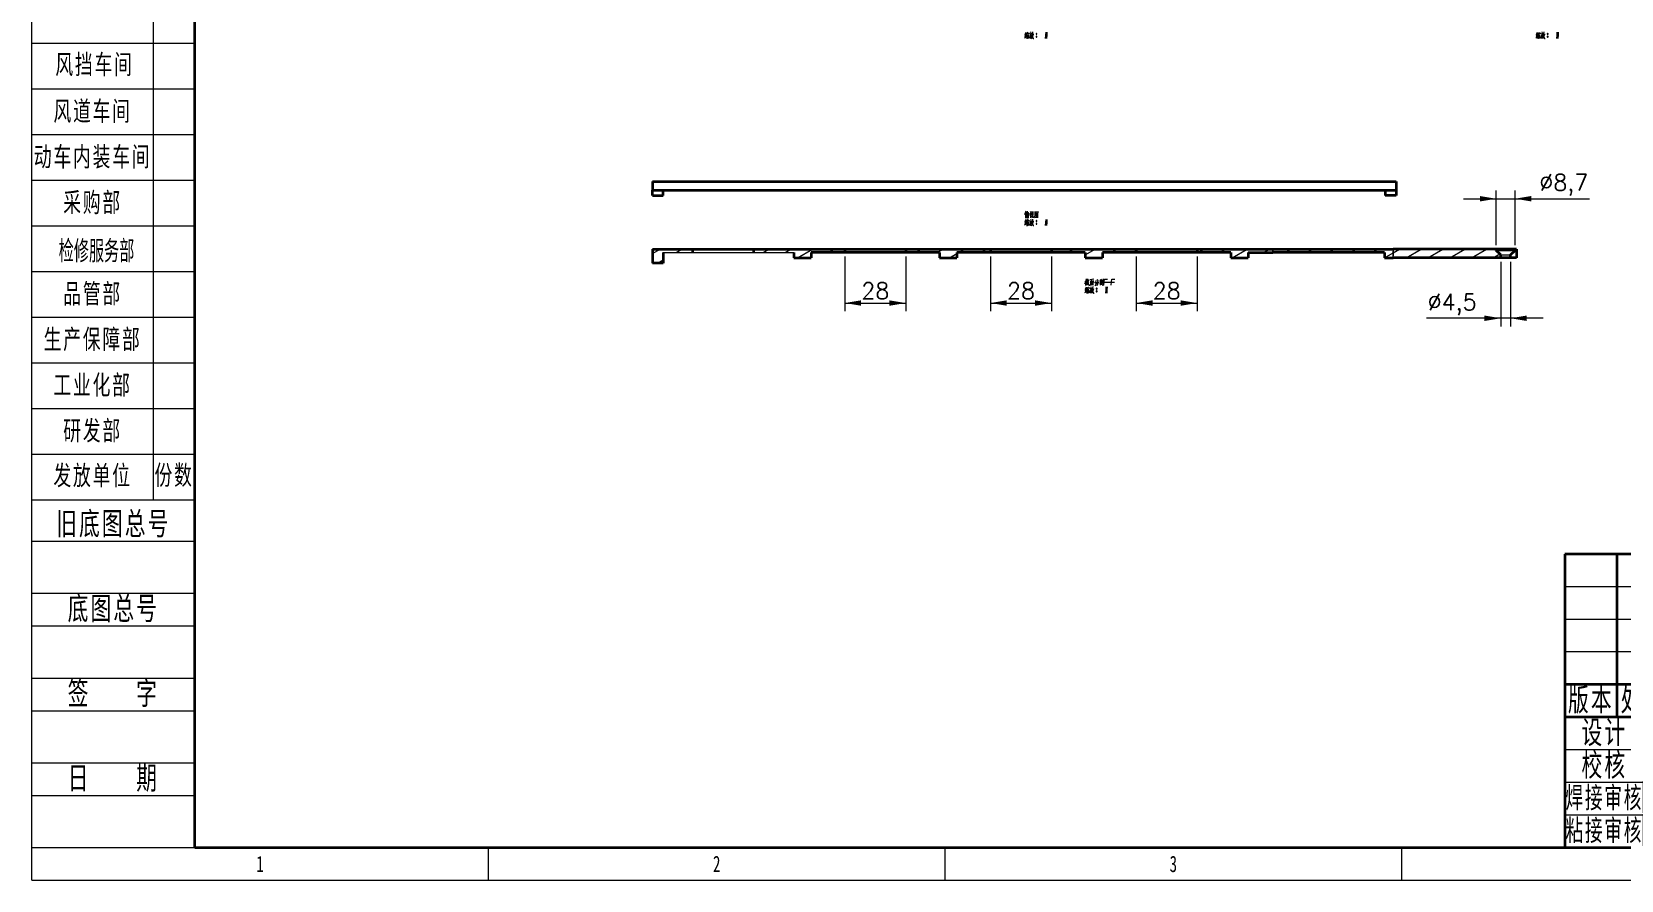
# Model space of a CAD drawing. Header units: millimetres. Extents: x -631 to 3210, y -561 to 2288.
# Drawn here: x -630 to 101, y 476 to 866 of the extents above; entities that cross this region are included whole.
import ezdxf
from ezdxf.enums import TextEntityAlignment as Align

# ---------------------------------------------------------------- set-up
doc = ezdxf.new("R2010")
doc.units = ezdxf.units.MM
doc.linetypes.add('DASHDOT', pattern=[18.5, 12, -3, 0.5, -3])
doc.linetypes.add('点画线', pattern=[18, 12, -2, 2, -2])
doc.layers.get('0').update_dxf_attribs({"lineweight": 18})
for name, color, linetype, lineweight in [('中心线层', 1, '点画线', 18), ('尺寸线层', 3, 'Continuous', 18), ('文本层', 3, 'Continuous', 18), ('粗实线层', 7, 'Continuous', 35), ('细实线层', 7, 'Continuous', 18), ('细线0层', 255, 'Continuous', 18)]:
    doc.layers.add(name, color=color, linetype=linetype, lineweight=lineweight)
doc.styles.add('_CAXA_TXTSTYLE_OVERRID_1', font='', dxfattribs={"width": 0.667, "height": 3.5})
doc.styles.get("Standard").update_dxf_attribs({"font": 'txt.shx', "bigfont": 'gbcbig.shx'})
doc.styles.add('标准', font='', dxfattribs={"width": 0.667})
doc.styles.get('_CAXA_TXTSTYLE_OVERRID_1').set_extended_font_data('仿宋')
doc.styles.get('标准').set_extended_font_data('宋体')
doc.dimstyles.get("Standard").update_dxf_attribs({"dimscale": 3, "dimtxt": 0.18, "dimasz": 0.18, "dimexe": 0.18, "dimexo": 0.0625, "dimgap": 0.09, "dimtad": 0, "dimtih": 1, "dimtoh": 1, "dimdec": 4, "dimzin": 0, "dimdsep": 46, "dimtxsty": 'Standard', "dimcen": 0.09, "dimdle": 0.36, "dimadec": 0, "dimazin": 0, "dimtfac": 1, "dimtdec": 4, "dimtofl": 0, "dimtmove": 0, "dimatfit": 3, "dimfxl": 0, "dimtolj": 1, "dimtzin": 0, "dimarcsym": 0})

# ---------------------------------------------------------------- blocks, each defined once
blk = doc.blocks.new('*X2')
at = {"layer": '尺寸线层', "linetype": 'Continuous'}
for p, q in [((-191.37, 91.49), (-191.37, -90.21)), ((-185, -20.21), (-210, -20.21)), ((-185, -27.21), (-210, -27.21)), ((-185, -34.21), (-210, -34.21)), ((-185, -41.21), (-210, -41.21)), ((-185, -48.21), (-210, -48.21)), ((-185, -55.21), (-210, -55.21)), ((-185, -62.21), (-210, -62.21)), ((-185, -69.21), (-210, -69.21)), ((-185, -76.21), (-210, -76.21)), ((-185, -83.21), (-210, -83.21)), ((-185, -90.21), (-210, -90.21))]:
    blk.add_line(p, q, dxfattribs=at)
at = {"layer": '文本层'}
for p, q in [((-210, -96.5), (-185, -96.5)), ((-210, -104.5), (-185, -104.5)), ((-210, -109.5), (-185, -109.5)), ((-210, -117.5), (-185, -117.5)), ((-210, -122.5), (-185, -122.5)), ((-210, -130.5), (-185, -130.5)), ((-210, -135.5), (-185, -135.5)), ((-210, -143.5), (-185, -143.5))]:
    blk.add_line(p, q, dxfattribs=at)
at = {"layer": '粗实线层'}
for q in [(-185, 143.5), (205, -143.5)]:
    blk.add_line((-185, -143.5), q, dxfattribs=at)
at = {"layer": '细实线层'}
for p, q in [((-210, -148.5), (-210, 148.5)), ((-140, -148.5), (-140, -143.5)), ((-70, -148.5), (-70, -143.5)), ((0, -148.5), (0, -143.5)), ((-210, -148.5), (210, -148.5)), ((-210, -148.5), (-185, -148.5))]:
    blk.add_line(p, q, dxfattribs=at)
at = {"layer": '尺寸线层', "linetype": 'Continuous', "char_height": 3, "attachment_point": 5, "style": '标准'}
for s, insert, width, line_spacing_factor in [('\\T1.1;风挡车间', (-200.39, -23.55), 18.6315, 1.15057), ('\\T1.1;风道车间', (-200.68, -30.71), 18.6315, 1.15057), ('\\T1.1;动车内装车间', (-200.68, -37.71), 18.6315, 1.15057), ('\\T1.1;采购部', (-200.68, -44.71), 18.6315, 1.15057), ('\\W1;{\\W0.567;\\T1;检修服务部}', (-200.08, -52.1), 37.2629, 0.564286), ('\\T1.1;品管部', (-200.68, -58.71), 18.6315, 1.15057), ('\\T1.1;生产保障部', (-200.68, -65.71), 18.6315, 1.15057), ('\\T1.1;工业化部', (-200.68, -72.71), 18.6315, 1.15057), ('\\T1.1;研发部', (-200.68, -79.71), 18.6315, 1.15057), ('\\T1.1;发放单位', (-200.68, -86.58), 18.6315, 0.853342), ('\\T1.1;份数', (-188.18, -86.53), 6.3685, 1.15057)]:
    blk.add_mtext(s, dxfattribs=dict(at, insert=insert, width=width, line_spacing_factor=line_spacing_factor))
at = {"layer": '尺寸线层', "style": '标准'}
for tag, height, width, p in [('T1', 2.5, 0.667, (-175, 146)), ('T2', 2.5, 0.667, (-105, 146)), ('T3', 2.5, 0.667, (-35, 146)), ('T4', 2.5, 0.667, (35, 146)), ('T5', 2.5, 0.667, (105, 146)), ('T6', 2.5, 0.667, (175, 146)), ('R1', 2.5, 0.667, (207.5, 111.38)), ('SQE', 3.5, 0.667, (-188.18, 80.99)), ('试制车间', 3.5, 0.28375, (-188.18, 73.99)), ('涂装车间（装配）', 3.5, 0.147264, (-188.18, 66.99)), ('涂装车间（涂装）', 3.5, 0.147264, (-188.18, 59.99)), ('国际内装车间', 3.5, 0.189302, (-188.18, 52.99)), ('地铁复合车间', 3.5, 0.186278, (-188.18, 46.02)), ('屏蔽门车间', 3.5, 0.225254, (-188.18, 39.14)), ('R2', 2.5, 0.667, (207.5, 37.12)), ('电器车间', 3.5, 0.292284, (-188.18, 32.21)), ('玻璃钢车间', 3.5, 0.225603, (-188.18, 25.29)), ('城轨内装车间', 3.5, 0.186278, (-188.18, 18.29)), ('不锈钢箱体车间', 3.5, 0.15932, (-188.18, 11.29)), ('门系统总装车间', 3.5, 0.161527, (-188.18, 4.29)), ('座椅厨房车间', 3.5, 0.186516, (-188.18, -2.71)), ('碳钢车间', 3.5, 0.28375, (-188.18, -9.71)), ('铝不锈钢车间', 3.5, 0.186397, (-188.18, -16.71)), ('风挡车间', 3.5, 0.284026, (-188.18, -23.71)), ('风道车间', 3.5, 0.284026, (-188.18, -30.71)), ('动车内装车间', 3.5, 0.186397, (-188.18, -37.71)), ('R3', 2.5, 0.667, (207.5, -37.12)), ('采购部', 3.5, 0.378308, (-188.18, -44.71)), ('检修服务部', 3.5, 0.223014, (-188.18, -51.71)), ('品管部', 3.5, 0.389426, (-188.18, -58.71)), ('生产保障部', 3.5, 0.223356, (-188.18, -65.71)), ('工业化部', 3.5, 0.281557, (-188.18, -72.71)), ('研发部', 3.5, 0.3788, (-188.18, -79.71)), ('旧底图总号', 3, 0.667, (-197.5, -100.5)), ('底图总号', 3, 0.667, (-197.5, -113.5)), ('R4', 2.5, 0.667, (207.5, -111.38)), ('签字', 3, 0.667, (-197.5, -126.5)), ('日期', 3, 0.667, (-197.5, -139.5)), ('B1', 2.5, 0.667, (-175, -146)), ('B2', 2.5, 0.667, (-105, -146)), ('B3', 2.5, 0.667, (-35, -146)), ('B4', 2.5, 0.667, (35, -146)), ('B5', 2.5, 0.667, (105, -146)), ('B6', 2.5, 0.667, (175, -146))]:
    blk.add_attdef(tag, text='', height=height, dxfattribs=dict(at, width=width)).set_placement(p, align=Align.MIDDLE_CENTER)
at = {"layer": '尺寸线层', "style": '标准', "width": 0.667}
blk.add_attdef('图号', text='', height=5.33, rotation=180, dxfattribs=at).set_placement((-160, 138.5), align=Align.MIDDLE_CENTER)
at = {"layer": '文本层', "char_height": 3.5, "width": 25, "attachment_point": 5, "style": '标准'}
for s, insert in [('\\T1.1;旧底图总号', (-197.5, -94)), ('\\T1.1;底图总号', (-197.5, -107)), ('\\T1.1;签    字', (-197.5, -120)), ('\\T1.1;日    期', (-197.5, -133))]:
    blk.add_mtext(s, dxfattribs=dict(at, insert=insert))
blk = doc.blocks.new('*X3')
at = {"layer": '粗实线层'}
h = blk.add_hatch(color=150, dxfattribs=at)
h.paths.add_polyline_path([(-51.35, 36.06), (-51.35, 40.67), (-51.35, 43.23), (-49.09, 43.23), (-49.09, 40.29), (-46.81, 43.23), (-43.85, 43.23), (-46.43, 40.25), (-44.22, 36.08), (-46.97, 36.08), (-48.02, 38.42), (-49.13, 37.14), (-49.13, 36.06)], flags=0)
h.paths.add_polyline_path([(-50.68, 39.59), (-50.67, 39.61), (-50.23, 40.23), (-49.58, 40.23), (-50.13, 39.6), (-49.61, 38.49), (-50.17, 38.49), (-50.49, 39.18), (-50.68, 38.97), (-50.68, 38.49), (-51.13, 38.49), (-51.13, 39.61), (-51.13, 40.23), (-50.68, 40.23), (-50.68, 39.61)], flags=0)
h.paths.add_polyline_path([(-49.12, 38.49), (-49.12, 39.61), (-49.12, 39.76), (-49.55, 39.76), (-49.55, 40.23), (-48.19, 40.23), (-48.19, 39.76), (-48.65, 39.76), (-48.65, 38.49)], flags=0)
h.paths.add_polyline_path([(-48.03, 38.49), (-48.03, 39.53), (-48.03, 40.23), (-47.58, 40.23), (-47.58, 39.59), (-47.13, 40.23), (-46.48, 40.23), (-47.03, 39.6), (-46.51, 38.49), (-47.07, 38.49), (-47.39, 39.18), (-47.58, 38.97), (-47.58, 38.49)], flags=0)
at = {"layer": '中心线层'}
for p, q in [((-60.71, 25.6), (-60.71, 34.4)), ((-75.97, 30), (-55.97, 30))]:
    blk.add_line(p, q, dxfattribs=at)
at = {"layer": '尺寸线层'}
for p, q in [((-100, 40), (-180, 40)), ((-100, 35), (-180, 35)), ((-100, 30), (-180, 30)), ((-100, 15), (-180, 15)), ((-54.87, 10), (-180, 10)), ((-100, 5), (-180, 5))]:
    blk.add_line(p, q, dxfattribs=at)
at = {"layer": '文本层', "color": 150}
for p, q in [((-51.35, 36.06), (-51.35, 43.23)), ((-51.35, 43.23), (-49.09, 43.23)), ((-49.09, 43.23), (-49.09, 40.29)), ((-49.09, 40.29), (-46.81, 43.23)), ((-46.81, 43.23), (-43.85, 43.23)), ((-46.43, 40.25), (-43.85, 43.23)), ((-51.13, 40.23), (-51.13, 38.49)), ((-51.13, 40.23), (-50.68, 40.23)), ((-50.68, 40.23), (-50.68, 39.59)), ((-50.68, 39.59), (-50.23, 40.23)), ((-50.68, 38.97), (-50.49, 39.18)), ((-50.49, 39.18), (-50.17, 38.49)), ((-50.23, 40.23), (-49.58, 40.23)), ((-50.13, 39.6), (-49.58, 40.23)), ((-49.61, 38.49), (-50.13, 39.6)), ((-49.55, 40.23), (-48.19, 40.23)), ((-49.55, 40.23), (-49.55, 39.76)), ((-49.55, 39.76), (-49.12, 39.76)), ((-49.12, 39.76), (-49.12, 38.49)), ((-48.65, 39.76), (-48.19, 39.76)), ((-48.65, 39.76), (-48.65, 38.49)), ((-48.19, 40.23), (-48.19, 39.76)), ((-48.03, 40.23), (-48.03, 38.49)), ((-48.03, 40.23), (-47.58, 40.23)), ((-47.58, 40.23), (-47.58, 39.59)), ((-47.58, 39.59), (-47.13, 40.23)), ((-47.58, 38.97), (-47.39, 39.18)), ((-47.39, 39.18), (-47.07, 38.49)), ((-47.13, 40.23), (-46.48, 40.23)), ((-47.03, 39.6), (-46.48, 40.23)), ((-46.51, 38.49), (-47.03, 39.6)), ((-46.43, 40.25), (-44.22, 36.08)), ((-51.13, 38.49), (-50.68, 38.49)), ((-50.68, 38.49), (-50.68, 38.97)), ((-50.17, 38.49), (-49.61, 38.49)), ((-49.13, 37.14), (-48.02, 38.42)), ((-49.13, 36.06), (-49.13, 37.14)), ((-49.12, 38.49), (-48.65, 38.49)), ((-48.03, 38.49), (-47.58, 38.49)), ((-48.02, 38.42), (-46.97, 36.08)), ((-47.58, 38.49), (-47.58, 38.97)), ((-47.07, 38.49), (-46.51, 38.49)), ((-51.35, 36.06), (-49.13, 36.06)), ((-46.97, 36.08), (-44.22, 36.08))]:
    blk.add_line(p, q, dxfattribs=at)
at = {"layer": '文本层'}
blk.add_line((-49.13, 36.06), (-49.13, 36.06), dxfattribs=at)
at = {"layer": '粗实线层'}
for p, q in [((-180, 45), (-180, 0)), ((0, 45), (-180, 45)), ((-172, 45), (-172, 20)), ((-163.87, 45), (-163.87, 20)), ((-127.87, 45), (-127.87, 0)), ((-115.87, 45), (-115.87, 0)), ((-100, 0), (-100, 45)), ((-54.87, 45), (-54.87, 0)), ((0, 0), (0, 45)), ((-100, 35), (0, 35)), ((-76.87, 35), (-76.87, 15)), ((-73.79, 31.6), (-66.89, 33.4)), ((-66.89, 33.4), (-66.89, 26.6)), ((-73.79, 31.6), (-73.79, 28.4)), ((-73.79, 28.4), (-66.89, 26.6)), ((-100, 25), (-180, 25)), ((-54.87, 25), (-76.87, 25)), ((-100, 20), (-180, 20)), ((-167.87, 20), (-167.87, 0)), ((-155.87, 20), (-155.87, 0)), ((-139.87, 20), (-139.87, 0)), ((-54.87, 20), (0, 20)), ((-100, 15), (-54.87, 15)), ((-84.87, 15), (-84.87, 5)), ((-69.87, 15), (-69.87, 5)), ((0, 10), (-54.87, 10)), ((-14.04, 10), (-14.04, 0)), ((-100, 5), (-54.87, 5)), ((-76.87, 5), (-76.87, 0)), ((-180, 0), (0, 0))]:
    blk.add_line(p, q, dxfattribs=at)
for radius in [3.4, 1.6]:
    blk.add_circle((-60.71, 30), radius, dxfattribs=at)
at = {"layer": '细线0层'}
for p, q in [((-100, 30), (-76.87, 30)), ((-54.87, 20), (-76.87, 20))]:
    blk.add_line(p, q, dxfattribs=at)
at = {"layer": '尺寸线层', "attachment_point": 5}
for s, insert, char_height, width, style in [('\\T1.1;{\\W0.5;\\C150;今创集团股份有限公司}', (-21.9, 40), 5, 42.792, '_CAXA_TXTSTYLE_OVERRID_1'), ('\\T1.1;\\H0.929172x;\\W0.610078;焊接审核', (-173.93, 7.5), 3.5, 18.4107, '标准')]:
    blk.add_mtext(s, dxfattribs=dict(at, insert=insert, char_height=char_height, width=width, style=style))
at = {"layer": '尺寸线层', "char_height": 3.5, "attachment_point": 5, "style": '标准'}
for s, insert, width, line_spacing_factor in [('\\T1.1;\\W0.667;未标注公差', (-88.43, 32.5), 38.5655, 0.921667), ('\\T1.1;\\W0.667;版本', (-176, 22.5), 13.336, 0.921667), ('\\T1.1;\\W0.667;更改文件号', (-145.87, 22.5), 60.012, 0.917778), ('\\T1.1;\\W0.667;签字', (-121.87, 22.5), 20.004, 0.921667), ('\\T1.1;\\W0.667;年 月 日', (-107.93, 22.5), 26.4475, 0.921667), ('\\T1.1;\\W0.667;表面粗糙度', (-65.87, 22.5), 36.674, 0.921667), ('\\T1.1;\\W0.667;设计', (-173.93, 17.5), 20.2285, 0.886667), ('\\T1.1;\\W0.667;工艺', (-133.87, 17.5), 20.004, 0.847778), ('\\T1.1;\\W0.667;图 幅', (-92.43, 12.5), 25.2295, 0.917778), ('\\T1.1;\\W0.667;重 量', (-77.37, 12.5), 25.005, 0.875), ('\\T1.1;\\W0.667;比 例', (-62.37, 12.5), 25.005, 0.902222), ('\\T1.1;\\W0.667;审核', (-133.87, 7.5), 20.004, 0.925556), ('\\T1.1;\\W0.667;共', (-96.46, 2.5), 11.8108, 0.902222), ('\\T1.1;\\W0.667;第', (-73.37, 2.5), 11.669, 0.913889), ('\\T1.1;\\W0.667;张', (-80.87, 2.5), 13.336, 0.894444), ('\\T1.1;\\W0.667;张', (-58.31, 2.5), 11.4846, 0.894444)]:
    blk.add_mtext(s, dxfattribs=dict(at, insert=insert, width=width, line_spacing_factor=line_spacing_factor))
at = {"layer": '尺寸线层', "linetype": 'Continuous', "char_height": 3.5, "attachment_point": 5, "style": '标准'}
for s, insert, width, line_spacing_factor in [('\\T1.1;\\W0.667;处数', (-167.93, 22.5), 13.5605, 0.917778), ('\\T1.1;\\W0.667;校核', (-173.93, 12.5), 20.2285, 0.925556), ('\\T1.1;\\W0.594321;标准审查', (-133.87, 12.5), 19.1319, 0.917778), ('\\T1.1;\\W0.667;批准', (-133.87, 2.5), 20.004, 0.91)]:
    blk.add_mtext(s, dxfattribs=dict(at, insert=insert, width=width, line_spacing_factor=line_spacing_factor))
at = {"layer": '尺寸线层', "linetype": 'Continuous', "insert": (-173.93, 2.5), "char_height": 3.5, "width": 18.4107, "attachment_point": 5, "style": '标准'}
blk.add_mtext('\\T1.1;\\H0.929172x;\\W0.610078;粘接审核', dxfattribs=at)
at = {"layer": '尺寸线层', "style": '标准'}
for tag, height, width, p in [('KTK版本4', 3.34, 0.37182, (-176, 42.5)), ('处数4', 3.36, 0.62988, (-167.93, 42.5)), ('更改文件号4', 3.36, 0.667, (-145.87, 42.5)), ('签字4', 3.34, 0.667, (-121.87, 42.5)), ('年月日4', 3.34, 0.667, (-107.93, 42.5)), ('材料', 5, 0.667, (-77.43, 40)), ('KTK版本3', 3.34, 0.374264, (-176, 37.5)), ('处数3', 3.36, 0.636828, (-167.93, 37.5)), ('更改文件号3', 3.36, 0.667, (-145.87, 37.5)), ('签字3', 3.34, 0.667, (-121.87, 37.5)), ('年月日3', 3.34, 0.667, (-107.93, 37.5)), ('KTK版本2', 3.34, 0.374264, (-176, 32.5)), ('处数2', 3.36, 0.636828, (-167.93, 32.5)), ('更改文件号2', 3.36, 0.667, (-145.87, 32.5)), ('签字2', 3.34, 0.667, (-121.87, 32.5)), ('年月日2', 3.34, 0.667, (-107.93, 32.5)), ('KTK版本', 3.34, 0.429424, (-176, 27.5)), ('处数1', 3.36, 0.647024, (-167.93, 27.5)), ('更改文件号1', 3.36, 0.667, (-145.87, 27.5)), ('签字1', 3.34, 0.667, (-121.87, 27.5)), ('年月日1', 3.34, 0.667, (-107.93, 27.5)), ('名称', 5, 0.667, (-27.43, 27.5)), ('设计', 3.47, 0.667, (-161.87, 17.5)), ('设计日期', 3.5, 0.667, (-147.87, 17.5)), ('工艺', 3.5, 0.667, (-121.87, 17.5)), ('工艺日期', 3.41, 0.667, (-107.93, 17.5)), ('图号', 5, 0.667, (-27.43, 15)), ('校核', 3.5, 0.667, (-161.87, 12.5)), ('校核日期', 3.33, 0.667, (-147.87, 12.5)), ('标准审核', 3.33, 0.594979, (-121.87, 12.5)), ('标准审核日期', 3.33, 0.525265, (-107.93, 12.5)), ('焊接审核', 3.25, 0.602894, (-161.87, 7.5)), ('焊接审核日期', 3.25, 0.538358, (-147.87, 7.5)), ('审核', 3.33, 0.667, (-121.87, 7.5)), ('审核日期', 3.33, 0.667, (-107.93, 7.5)), ('图幅', 3.36, 0.667, (-92.43, 7.5)), ('重量', 3.5, 0.667, (-77.37, 7.5)), ('比例', 3.41, 0.667, (-62.37, 7.5)), ('原图号', 5, 0.667, (-34.45, 5.12)), ('客户版本', 5, 0.462605, (-7.02, 5)), ('粘接审核', 3.25, 0.602894, (-161.87, 2.5)), ('粘接审核日期', 3.25, 0.538358, (-147.87, 2.5)), ('批准', 3.38, 0.667, (-121.87, 2.5)), ('批准日期', 3.37, 0.667, (-107.93, 2.5)), ('共几张', 3.38, 0.512128, (-88.89, 2.5)), ('第几张', 3.36, 0.521411, (-65.81, 2.5))]:
    blk.add_attdef(tag, text='', height=height, dxfattribs=dict(at, width=width)).set_placement(p, align=Align.MIDDLE_CENTER)
blk = doc.blocks.new('*X40')
at = {"layer": '尺寸线层', "linetype": 'Continuous'}
for points in [[(-256.09, 741.02), (-248.59, 742.27), (-248.59, 739.77)], [(-228.09, 741.02), (-235.59, 742.27), (-235.59, 739.77)]]:
    blk.add_hatch(color=0, dxfattribs=at).paths.add_polyline_path(points, flags=0)
at = {"layer": '尺寸线层', "color": 0, "linetype": 'Continuous'}
for p, q in [((-256.09, 762.46), (-256.09, 737.27)), ((-228.09, 762.46), (-228.09, 737.27)), ((-256.09, 741.02), (-228.09, 741.02))]:
    blk.add_line(p, q, dxfattribs=at)
at = {"layer": '尺寸线层', "color": 0, "insert": (-242.09, 746.65), "char_height": 7.5, "width": 24.2857, "attachment_point": 5}
blk.add_mtext('28', dxfattribs=at)
blk = doc.blocks.new('*X41')
at = {"layer": '尺寸线层', "linetype": 'Continuous'}
for points in [[(-189.09, 741.02), (-181.59, 742.27), (-181.59, 739.77)], [(-161.09, 741.02), (-168.59, 742.27), (-168.59, 739.77)]]:
    blk.add_hatch(color=0, dxfattribs=at).paths.add_polyline_path(points, flags=0)
at = {"layer": '尺寸线层', "color": 0, "linetype": 'Continuous'}
for p, q in [((-189.09, 762.46), (-189.09, 737.27)), ((-161.09, 762.46), (-161.09, 737.27)), ((-189.09, 741.02), (-161.09, 741.02))]:
    blk.add_line(p, q, dxfattribs=at)
at = {"layer": '尺寸线层', "color": 0, "insert": (-175.09, 746.65), "char_height": 7.5, "width": 24.2857, "attachment_point": 5}
blk.add_mtext('28', dxfattribs=at)
blk = doc.blocks.new('*X42')
at = {"layer": '尺寸线层', "linetype": 'Continuous'}
for points in [[(-122.09, 741.02), (-114.59, 742.27), (-114.59, 739.77)], [(-94.09, 741.02), (-101.59, 742.27), (-101.59, 739.77)]]:
    blk.add_hatch(color=0, dxfattribs=at).paths.add_polyline_path(points, flags=0)
at = {"layer": '尺寸线层', "color": 0, "linetype": 'Continuous'}
for p, q in [((-122.09, 762.46), (-122.09, 737.27)), ((-94.09, 762.46), (-94.09, 737.27)), ((-122.09, 741.02), (-94.09, 741.02))]:
    blk.add_line(p, q, dxfattribs=at)
at = {"layer": '尺寸线层', "color": 0, "insert": (-108.09, 746.65), "char_height": 7.5, "width": 24.2857, "attachment_point": 5}
blk.add_mtext('28', dxfattribs=at)
blk = doc.blocks.new('*X43')
at = {"layer": '尺寸线层', "linetype": 'Continuous'}
for points in [[(43.46, 789.01), (35.96, 790.26), (35.96, 787.76)], [(52.16, 789.01), (59.66, 790.26), (59.66, 787.76)]]:
    blk.add_hatch(color=0, dxfattribs=at).paths.add_polyline_path(points, flags=0)
at = {"layer": '尺寸线层', "color": 0, "linetype": 'Continuous'}
for p, q in [((43.46, 767.71), (43.46, 792.76)), ((52.16, 767.71), (52.16, 792.76)), ((28.46, 789.01), (86.33, 789.01))]:
    blk.add_line(p, q, dxfattribs=at)
at = {"layer": '尺寸线层', "color": 0, "insert": (74.55, 795.35), "char_height": 7.5, "width": 47.1429, "attachment_point": 5}
blk.add_mtext('%%C8,7', dxfattribs=at)
blk = doc.blocks.new('*X44')
at = {"layer": '尺寸线层', "linetype": 'Continuous'}
for points in [[(45.56, 734.02), (38.06, 732.77), (38.06, 735.27)], [(50.06, 734.02), (57.56, 732.77), (57.56, 735.27)]]:
    blk.add_hatch(color=0, dxfattribs=at).paths.add_polyline_path(points, flags=0)
at = {"layer": '尺寸线层', "color": 0, "linetype": 'Continuous'}
for p, q in [((45.56, 759.96), (45.56, 730.27)), ((50.06, 759.96), (50.06, 730.27)), ((65.06, 734.02), (11.39, 734.02))]:
    blk.add_line(p, q, dxfattribs=at)
at = {"layer": '尺寸线层', "color": 0, "insert": (23.18, 740.35), "char_height": 7.5, "width": 47.1429, "attachment_point": 5}
blk.add_mtext('%%C4,5', dxfattribs=at)

msp = doc.modelspace()

# ---------------------------------------------------------------- linework, layer by layer
at = {"color": 7, "lineweight": 35}
for p, q in [((-344.594, 796.921), (-2.594, 796.921)), ((-344.594, 792.921), (-2.594, 792.921)), ((-344.594, 765.833), (-59.301, 765.833)), ((-59.301, 765.833), (-3.893, 765.833)), ((-7.893, 764.333), (-59.301, 764.333)), ((52.814, 765.833), (-3.893, 765.833)), ((52.814, 761.833), (-3.893, 761.833))]:
    msp.add_line(p, q, dxfattribs=at)
at = {"color": 7, "lineweight": 35, "ltscale": 0.1}
for p, q in [((-344.594, 796.921), (-344.594, 792.921)), ((-2.594, 796.921), (-2.594, 792.921)), ((-7.893, 761.833), (-3.893, 761.833)), ((52.814, 765.833), (52.814, 761.833))]:
    msp.add_line(p, q, dxfattribs=at)
at = {"color": 7, "lineweight": 35, "ltscale": 0.0625}
for p, q in [((-344.594, 790.421), (-344.594, 792.921)), ((-339.594, 790.421), (-339.594, 792.921)), ((-7.594, 792.921), (-7.594, 790.421)), ((-2.594, 792.921), (-2.594, 790.421)), ((-279.594, 764.333), (-279.594, 761.833)), ((-271.594, 764.333), (-271.594, 761.833)), ((-212.594, 764.333), (-212.594, 761.833)), ((-204.594, 764.333), (-204.594, 761.833)), ((-145.594, 764.333), (-145.594, 761.833)), ((-137.594, 764.333), (-137.594, 761.833)), ((-78.594, 764.333), (-78.594, 761.833)), ((-70.594, 764.333), (-70.594, 761.833)), ((-7.893, 764.333), (-7.893, 761.833))]:
    msp.add_line(p, q, dxfattribs=at)
at = {"color": 7, "lineweight": 35, "ltscale": 0.125}
for p, q in [((-344.594, 790.421), (-339.594, 790.421)), ((-2.594, 790.421), (-7.594, 790.421)), ((-339.594, 764.333), (-339.594, 759.333)), ((-339.594, 759.333), (-344.594, 759.333))]:
    msp.add_line(p, q, dxfattribs=at)
at = {"color": 7, "lineweight": 35, "ltscale": 0.1625}
msp.add_line((-344.594, 765.833), (-344.594, 759.333), dxfattribs=at)
at = {"color": 7, "lineweight": 13, "ltscale": 0.103869}
msp.add_line((-344.594, 763.756), (-340.996, 765.833), dxfattribs=at)
at = {"color": 7, "lineweight": 13, "ltscale": 0.076793}
msp.add_line((-342.254, 759.333), (-339.594, 760.869), dxfattribs=at)
for p, q in [((-339.594, 764.333), (-279.594, 764.333)), ((43.464, 765.233), (52.164, 765.233)), ((45.564, 763.133), (50.064, 763.133))]:
    msp.add_line(p, q)
at = {"color": 7, "lineweight": 13, "ltscale": 0.075001}
for p, q in [((-333.594, 764.333), (-330.996, 765.833)), ((-293.594, 764.333), (-290.996, 765.833)), ((-283.594, 764.333), (-280.996, 765.833)), ((-263.594, 764.333), (-260.996, 765.833)), ((-223.594, 764.333), (-220.996, 765.833)), ((-213.594, 764.333), (-210.996, 765.833)), ((-203.594, 764.333), (-200.996, 765.833)), ((-193.594, 764.333), (-190.996, 765.833)), ((-153.594, 764.333), (-150.996, 765.833)), ((-133.594, 764.333), (-130.996, 765.833)), ((-93.594, 764.333), (-90.996, 765.833)), ((-83.594, 764.333), (-80.996, 765.833)), ((-63.594, 764.333), (-60.996, 765.833)), ((-53.594, 764.333), (-50.996, 765.833)), ((-43.594, 764.333), (-40.996, 765.833)), ((-33.594, 764.333), (-30.996, 765.833)), ((-23.594, 764.333), (-20.996, 765.833)), ((-13.594, 764.333), (-10.996, 765.833))]:
    msp.add_line(p, q, dxfattribs=at)
at = {"color": 7, "lineweight": 35, "ltscale": 0.0375}
for p, q in [((-326.094, 765.833), (-326.094, 764.333)), ((-298.094, 765.833), (-298.094, 764.333)), ((-256.094, 765.833), (-256.094, 764.333)), ((-228.094, 765.833), (-228.094, 764.333)), ((-189.094, 765.833), (-189.094, 764.333)), ((-161.094, 765.833), (-161.094, 764.333)), ((-122.094, 765.833), (-122.094, 764.333)), ((-94.094, 765.833), (-94.094, 764.333))]:
    msp.add_line(p, q, dxfattribs=at)
at = {"color": 7, "lineweight": 35, "ltscale": 0.2}
for p, q in [((-279.594, 761.833), (-271.594, 761.833)), ((-212.594, 761.833), (-204.594, 761.833)), ((-145.594, 761.833), (-137.594, 761.833)), ((-78.594, 761.833), (-70.594, 761.833))]:
    msp.add_line(p, q, dxfattribs=at)
at = {"color": 7, "lineweight": 13, "ltscale": 0.2}
for p, q in [((-277.924, 761.833), (-270.996, 765.833)), ((-77.924, 761.833), (-70.996, 765.833)), ((2.076, 761.833), (9.004, 765.833)), ((12.076, 761.833), (19.004, 765.833)), ((22.076, 761.833), (29.004, 765.833)), ((32.076, 761.833), (39.004, 765.833))]:
    msp.add_line(p, q, dxfattribs=at)
at = {"color": 7, "lineweight": 35, "ltscale": 0.3875}
for p, q in [((-212.594, 764.333), (-271.594, 764.333)), ((-145.594, 764.333), (-204.594, 764.333)), ((-78.594, 764.333), (-137.594, 764.333))]:
    msp.add_line(p, q, dxfattribs=at)
at = {"color": 7, "lineweight": 13, "ltscale": 0.096131}
msp.add_line((-207.924, 761.833), (-204.594, 763.756), dxfattribs=at)
at = {"color": 7, "lineweight": 13, "ltscale": 0.002833}
msp.add_line((-161.094, 765.777), (-160.996, 765.833), dxfattribs=at)
at = {"color": 7, "lineweight": 13, "ltscale": 0.132736}
msp.add_line((-145.594, 763.179), (-140.996, 765.833), dxfattribs=at)
at = {"color": 7, "lineweight": 13, "ltscale": 0.009529}
msp.add_line((-137.924, 761.833), (-137.594, 762.024), dxfattribs=at)
at = {"color": 7, "lineweight": 13, "ltscale": 0.043301}
msp.add_line((-123.594, 764.333), (-122.094, 765.199), dxfattribs=at)
at = {"color": 7, "lineweight": 35, "ltscale": 0.28233}
msp.add_line((-70.594, 764.333), (-59.301, 764.333), dxfattribs=at)
at = {"color": 7, "linetype": 'DASHDOT', "lineweight": 13, "ltscale": 0.0375}
for p, q in [((-59.301, 764.333), (-59.301, 765.833)), ((-59.301, 765.833), (-59.301, 764.333))]:
    msp.add_line(p, q, dxfattribs=at)
at = {"color": 7, "lineweight": 13, "ltscale": 0.11547}
msp.add_line((-7.893, 761.851), (-3.893, 764.161), dxfattribs=at)
at = {"color": 7, "linetype": 'DASHDOT', "lineweight": 13, "ltscale": 0.1}
for p, q in [((-3.893, 761.833), (-3.893, 765.833)), ((-3.893, 765.833), (-3.893, 761.833))]:
    msp.add_line(p, q, dxfattribs=at)
at = {"color": 7, "lineweight": 13, "ltscale": 0.083634}
msp.add_line((-3.893, 764.161), (-0.996, 765.833), dxfattribs=at)
at = {"color": 7, "lineweight": 13, "ltscale": 0.087625}
msp.add_line((42.076, 761.833), (45.111, 763.586), dxfattribs=at)
at = {"color": 7, "lineweight": 35, "ltscale": 0.015}
for p, q in [((43.464, 765.233), (43.464, 765.833)), ((52.164, 765.233), (52.164, 765.833))]:
    msp.add_line(p, q, dxfattribs=at)
at = {"color": 7, "lineweight": 35, "ltscale": 0.074248}
msp.add_line((45.564, 763.133), (43.464, 765.233), dxfattribs=at)
at = {"color": 7, "lineweight": 35, "ltscale": 0.0325}
for p, q in [((45.564, 761.833), (45.564, 763.133)), ((50.064, 761.833), (50.064, 763.133))]:
    msp.add_line(p, q, dxfattribs=at)
at = {"color": 7, "lineweight": 35, "ltscale": 0.074243}
msp.add_line((50.064, 763.133), (52.164, 765.233), dxfattribs=at)
at = {"color": 7, "lineweight": 13, "ltscale": 0.021305}
msp.add_line((52.076, 761.833), (52.814, 762.259), dxfattribs=at)
at = {"color": 7, "lineweight": 13}
for points in [[(-173.384, 863.038), (-172.684, 863.423)], [(-172.929, 864.473), (-173.349, 864.333)], [(-172.859, 865.488), (-173.314, 864.403)], [(-173.279, 863.703), (-172.754, 863.878)], [(-172.789, 864.718), (-173.244, 863.703)], [(-172.474, 864.193), (-172.789, 863.703)], [(-172.544, 865.173), (-172.649, 864.613)], [(-172.544, 865.033), (-171.494, 865.173)], [(-172.299, 864.753), (-172.474, 864.193)], [(-172.439, 864.263), (-172.439, 862.548)], [(-172.229, 864.473), (-171.529, 864.578)], [(-172.159, 865.663), (-171.984, 865.278)], [(-172.159, 864.053), (-172.124, 862.653)], [(-172.159, 863.948), (-171.634, 864.018)], [(-172.124, 863.388), (-171.739, 863.458)], [(-171.669, 862.898), (-172.089, 862.828)], [(-171.914, 864.508), (-171.984, 863.948)], [(-171.599, 864.123), (-171.669, 862.723)], [(-171.459, 865.278), (-171.599, 864.823)], [(-170.689, 864.893), (-170.794, 863.983), (-170.899, 863.563), (-171.214, 862.688)], [(-171.179, 864.823), (-170.129, 864.963)], [(-170.374, 864.403), (-170.479, 863.563), (-170.619, 862.723), (-170.829, 863.003)], [(-170.759, 864.228), (-170.374, 864.298)], [(-170.689, 865.733), (-170.584, 865.173)], [(-169.989, 863.143), (-170.374, 862.618)], [(-169.989, 864.403), (-170.164, 863.843)], [(-170.059, 864.158), (-169.499, 862.723)], [(-169.849, 865.033), (-169.989, 864.403)], [(-169.709, 863.773), (-169.989, 863.143)], [(-169.919, 864.648), (-169.219, 864.788)], [(-169.779, 865.768), (-169.849, 865.033)], [(-169.499, 864.718), (-169.709, 863.773)], [(-169.499, 862.723), (-169.184, 862.723)], [(-168.169, 864.858), (-167.784, 864.858)], [(-168.169, 863.598), (-167.784, 863.598)], [(-168.134, 864.963), (-167.819, 864.963)], [(-168.134, 864.718), (-167.819, 864.718)], [(-168.134, 863.703), (-167.819, 863.703)], [(-168.134, 863.458), (-167.819, 863.458)], [(-163.724, 865.593), (-163.829, 864.193), (-163.934, 862.793)], [(-163.724, 864.858), (-163.339, 864.858)], [(-163.724, 863.598), (-163.339, 863.598)], [(-163.689, 864.963), (-163.374, 864.963)], [(-163.689, 864.718), (-163.374, 864.718)], [(-163.689, 863.703), (-163.374, 863.703)], [(-163.689, 863.458), (-163.374, 863.458)], [(-163.129, 865.593), (-163.234, 864.193), (-163.339, 862.793)], [(61.751, 863.038), (62.451, 863.423)], [(62.206, 864.473), (61.786, 864.333)], [(62.276, 865.488), (61.821, 864.403)], [(61.856, 863.703), (62.381, 863.878)], [(62.346, 864.718), (61.891, 863.703)], [(62.661, 864.193), (62.346, 863.703)], [(62.591, 865.173), (62.486, 864.613)], [(62.591, 865.033), (63.641, 865.173)], [(62.836, 864.753), (62.661, 864.193)], [(62.696, 864.263), (62.696, 862.548)], [(62.906, 864.473), (63.606, 864.578)], [(62.976, 865.663), (63.151, 865.278)], [(62.976, 864.053), (63.011, 862.653)], [(62.976, 863.948), (63.501, 864.018)], [(63.011, 863.388), (63.396, 863.458)], [(63.466, 862.898), (63.046, 862.828)], [(63.221, 864.508), (63.151, 863.948)], [(63.536, 864.123), (63.466, 862.723)], [(63.676, 865.278), (63.536, 864.823)], [(64.446, 864.893), (64.341, 863.983), (64.236, 863.563), (63.921, 862.688)], [(63.956, 864.823), (65.006, 864.963)], [(64.761, 864.403), (64.656, 863.563), (64.516, 862.723), (64.306, 863.003)], [(64.376, 864.228), (64.761, 864.298)], [(64.446, 865.733), (64.551, 865.173)], [(65.146, 863.143), (64.761, 862.618)], [(65.146, 864.403), (64.971, 863.843)], [(65.076, 864.158), (65.636, 862.723)], [(65.286, 865.033), (65.146, 864.403)], [(65.426, 863.773), (65.146, 863.143)], [(65.216, 864.648), (65.916, 864.788)], [(65.356, 865.768), (65.286, 865.033)], [(65.636, 864.718), (65.426, 863.773)], [(65.636, 862.723), (65.951, 862.723)], [(66.966, 864.858), (67.351, 864.858)], [(66.966, 863.598), (67.351, 863.598)], [(67.001, 864.963), (67.316, 864.963)], [(67.001, 864.718), (67.316, 864.718)], [(67.001, 863.703), (67.316, 863.703)], [(67.001, 863.458), (67.316, 863.458)], [(71.411, 865.593), (71.306, 864.193), (71.201, 862.793)], [(71.411, 864.858), (71.796, 864.858)], [(71.411, 863.598), (71.796, 863.598)], [(71.446, 864.963), (71.761, 864.963)], [(71.446, 864.718), (71.761, 864.718)], [(71.446, 863.703), (71.761, 863.703)], [(71.446, 863.458), (71.761, 863.458)], [(72.006, 865.593), (71.901, 864.193), (71.796, 862.793)], [(-172.789, 783.246), (-173.489, 781.636)], [(-173.034, 782.581), (-173.034, 781.356), (-173.034, 780.096)], [(-172.614, 782.756), (-172.649, 781.461)], [(-172.614, 782.511), (-171.494, 782.686)], [(-172.229, 782.406), (-172.334, 781.881)], [(-172.229, 783.211), (-172.019, 782.721)], [(-171.774, 782.511), (-171.774, 781.321), (-171.774, 780.096)], [(-170.549, 782.476), (-170.724, 781.986), (-171.214, 781.251)], [(-171.179, 782.266), (-170.619, 782.336)], [(-170.899, 783.141), (-170.619, 782.721)], [(-170.129, 783.106), (-170.129, 781.426)], [(-169.464, 782.931), (-170.129, 782.861)], [(-169.814, 782.511), (-169.919, 781.461)], [(-169.534, 781.356), (-169.464, 783.036)], [(-168.694, 783.141), (-168.694, 781.671), (-168.694, 780.166)], [(-168.694, 783.106), (-168.694, 781.706), (-168.694, 780.306)], [(-167.224, 782.966), (-168.694, 782.826)], [(-167.924, 782.686), (-168.484, 781.881)], [(-168.134, 782.336), (-167.679, 782.406)], [(-167.924, 781.916), (-167.574, 782.546)], [(-167.259, 780.341), (-167.259, 781.706), (-167.224, 783.106)], [(-173.384, 776.946), (-172.684, 777.331)], [(-172.929, 778.381), (-173.349, 778.241)], [(-172.859, 779.396), (-173.314, 778.311)], [(-173.279, 777.611), (-172.754, 777.786)], [(-172.789, 778.626), (-173.244, 777.611)], [(-172.754, 780.831), (-172.929, 780.201)], [(-172.474, 778.101), (-172.789, 777.611)], [(-172.649, 781.461), (-172.754, 780.831)], [(-172.544, 779.081), (-172.649, 778.521)], [(-172.334, 781.881), (-172.579, 781.426)], [(-172.544, 778.941), (-171.494, 779.081)], [(-172.299, 778.661), (-172.474, 778.101)], [(-172.439, 778.171), (-172.439, 776.456)], [(-172.334, 781.881), (-172.334, 780.131)], [(-172.229, 781.706), (-171.424, 781.846)], [(-172.229, 778.381), (-171.529, 778.486)], [(-172.159, 781.461), (-172.019, 781.041)], [(-172.159, 779.571), (-171.984, 779.186)], [(-172.159, 777.961), (-172.124, 776.561)], [(-172.159, 777.856), (-171.634, 777.926)], [(-172.124, 777.296), (-171.739, 777.366)], [(-171.669, 776.806), (-172.089, 776.736)], [(-171.774, 780.096), (-172.054, 780.551)], [(-171.914, 778.416), (-171.984, 777.856)], [(-171.599, 778.031), (-171.669, 776.631)], [(-171.459, 779.186), (-171.599, 778.731)], [(-170.689, 778.801), (-170.794, 777.891), (-170.899, 777.471), (-171.214, 776.596)], [(-171.179, 778.731), (-170.129, 778.871)], [(-170.374, 778.311), (-170.479, 777.471), (-170.619, 776.631), (-170.829, 776.911)], [(-170.759, 778.136), (-170.374, 778.206)], [(-170.724, 781.986), (-170.724, 780.201)], [(-170.724, 781.811), (-170.409, 781.496)], [(-170.689, 779.641), (-170.584, 779.081)], [(-170.619, 780.201), (-170.339, 780.481)], [(-169.989, 777.051), (-170.374, 776.526)], [(-170.339, 780.481), (-170.094, 780.831)], [(-169.989, 778.311), (-170.164, 777.751)], [(-169.919, 781.461), (-170.094, 780.831)], [(-170.059, 778.066), (-169.499, 776.631)], [(-169.849, 778.941), (-169.989, 778.311)], [(-169.709, 777.681), (-169.989, 777.051)], [(-169.919, 778.556), (-169.219, 778.696)], [(-169.779, 779.676), (-169.849, 778.941)], [(-169.779, 780.481), (-169.779, 781.566)], [(-169.639, 780.376), (-169.779, 780.481)], [(-169.499, 778.626), (-169.709, 777.681)], [(-169.219, 780.376), (-169.639, 780.376)], [(-169.499, 776.631), (-169.184, 776.631)], [(-169.219, 781.006), (-169.219, 780.376)], [(-168.694, 780.411), (-167.329, 780.516)], [(-168.624, 781.216), (-168.134, 781.636)], [(-168.169, 782.126), (-167.469, 781.391)], [(-168.169, 781.041), (-167.819, 780.656)], [(-168.169, 778.766), (-167.784, 778.766)], [(-168.169, 777.506), (-167.784, 777.506)], [(-168.134, 781.636), (-167.924, 781.916)], [(-168.134, 778.871), (-167.819, 778.871)], [(-168.134, 778.626), (-167.819, 778.626)], [(-168.134, 777.611), (-167.819, 777.611)], [(-168.134, 777.366), (-167.819, 777.366)], [(-168.064, 781.426), (-167.819, 781.146)], [(-167.469, 781.391), (-167.294, 781.426)], [(-167.259, 780.236), (-167.259, 780.341), (-167.329, 780.516)], [(-163.724, 779.501), (-163.829, 778.101), (-163.934, 776.701)], [(-163.724, 778.766), (-163.339, 778.766)], [(-163.724, 777.506), (-163.339, 777.506)], [(-163.689, 778.871), (-163.374, 778.871)], [(-163.689, 778.626), (-163.374, 778.626)], [(-163.689, 777.611), (-163.374, 777.611)], [(-163.689, 777.366), (-163.374, 777.366)], [(-163.129, 779.501), (-163.234, 778.101), (-163.339, 776.701)], [(-145.68, 751.003), (-143.86, 751.248)], [(-145.68, 749.918), (-145.33, 750.443)], [(-145.68, 745.858), (-144.98, 746.243)], [(-145.225, 747.293), (-145.645, 747.153)], [(-145.155, 748.308), (-145.61, 747.223)], [(-145.575, 746.523), (-145.05, 746.698)], [(-145.085, 747.538), (-145.54, 746.523)], [(-145.4, 751.563), (-144.63, 751.668)], [(-145.33, 750.443), (-145.155, 750.968)], [(-145.33, 750.443), (-145.33, 749.043)], [(-144.525, 750.163), (-145.295, 750.058)], [(-144.525, 749.778), (-145.295, 749.673)], [(-144.491, 749.358), (-145.295, 749.253)], [(-145.225, 750.478), (-144.491, 750.583)], [(-144.77, 747.013), (-145.085, 746.523)], [(-144.84, 747.993), (-144.945, 747.433)], [(-144.91, 751.108), (-144.91, 752.158)], [(-144.91, 750.933), (-144.91, 749.323)], [(-144.84, 747.853), (-143.79, 747.993)], [(-144.595, 747.573), (-144.77, 747.013)], [(-144.735, 747.083), (-144.735, 745.368)], [(-144.525, 749.603), (-143.895, 750.583)], [(-144.525, 747.293), (-143.825, 747.398)], [(-144.455, 752.123), (-144.315, 750.548), (-144.21, 749.918), (-143.755, 749.008)], [(-144.455, 748.483), (-144.28, 748.098)], [(-144.455, 746.873), (-144.42, 745.473)], [(-144.455, 746.768), (-143.93, 746.838)], [(-144.42, 746.208), (-144.035, 746.278)], [(-143.965, 745.718), (-144.386, 745.648)], [(-144.21, 747.328), (-144.28, 746.768)], [(-144.14, 751.808), (-144.001, 751.388)], [(-143.895, 746.943), (-143.965, 745.543)], [(-143.755, 748.098), (-143.895, 747.643)], [(-143.825, 749.708), (-143.755, 749.008)], [(-142.985, 747.713), (-143.09, 746.803), (-143.195, 746.383), (-143.511, 745.508)], [(-143.475, 747.643), (-142.425, 747.783)], [(-141.585, 751.948), (-143.405, 751.773)], [(-143.16, 751.283), (-143.126, 749.148)], [(-141.83, 751.143), (-143.16, 751.003)], [(-143.126, 749.393), (-141.9, 749.533)], [(-142.67, 747.223), (-142.775, 746.383), (-142.915, 745.543), (-143.126, 745.823)], [(-143.055, 747.048), (-142.67, 747.118)], [(-142.985, 748.553), (-142.88, 747.993)], [(-142.741, 751.038), (-142.741, 749.463)], [(-142.39, 750.653), (-142.741, 750.583)], [(-142.741, 750.093), (-142.39, 750.163)], [(-142.285, 745.963), (-142.67, 745.438)], [(-142.636, 751.073), (-142.495, 751.843)], [(-142.285, 747.223), (-142.46, 746.663)], [(-142.355, 746.978), (-141.795, 745.543)], [(-142.251, 751.073), (-142.285, 749.498)], [(-142.145, 747.853), (-142.285, 747.223)], [(-142.005, 746.593), (-142.285, 745.963)], [(-142.215, 747.468), (-141.515, 747.608)], [(-142.075, 748.588), (-142.145, 747.853)], [(-141.795, 747.538), (-142.005, 746.593)], [(-141.9, 749.183), (-141.795, 751.318)], [(-140.43, 751.458), (-140.815, 750.793), (-141.235, 750.198)], [(-140.605, 749.568), (-141.06, 749.008)], [(-140.745, 750.408), (-139.835, 750.443)], [(-140.36, 750.408), (-140.605, 749.568)], [(-140.465, 747.678), (-140.08, 747.678)], [(-140.465, 746.418), (-140.08, 746.418)], [(-140.43, 747.783), (-140.116, 747.783)], [(-140.43, 747.538), (-140.116, 747.538)], [(-140.43, 746.523), (-140.116, 746.523)], [(-140.43, 746.278), (-140.116, 746.278)], [(-139.975, 749.568), (-140.116, 749.043), (-140.36, 749.428)], [(-140.08, 752.053), (-139.8, 751.213)], [(-139.8, 750.548), (-139.94, 749.568)], [(-139.835, 751.213), (-139.52, 750.408), (-139.275, 750.408)], [(-138.925, 750.338), (-137.805, 750.513)], [(-138.715, 751.738), (-138.82, 751.003)], [(-138.751, 751.563), (-137.876, 751.668)], [(-138.715, 751.073), (-137.98, 751.213)], [(-138.715, 750.723), (-137.98, 750.863)], [(-138.68, 750.128), (-138.68, 749.183)], [(-138.68, 749.988), (-137.98, 750.093)], [(-137.945, 749.498), (-138.68, 749.358)], [(-138.366, 752.158), (-138.261, 751.738)], [(-138.33, 751.563), (-138.33, 750.093)], [(-137.945, 750.163), (-138.015, 749.498)], [(-137.805, 751.773), (-137.945, 751.353)], [(-137.595, 749.953), (-137.595, 751.423)], [(-137.245, 749.043), (-137.56, 749.498)], [(-137.245, 752.158), (-137.245, 750.618), (-137.245, 749.043)], [(-136.93, 749.183), (-136.79, 750.758), (-136.685, 751.983), (-135.285, 751.983)], [(-136.79, 750.688), (-135.39, 750.688)], [(-136.02, 748.413), (-136.126, 747.013), (-136.23, 745.613)], [(-136.02, 747.678), (-135.636, 747.678)], [(-136.02, 746.418), (-135.636, 746.418)], [(-135.985, 747.783), (-135.67, 747.783)], [(-135.985, 747.538), (-135.67, 747.538)], [(-135.985, 746.523), (-135.67, 746.523)], [(-135.985, 746.278), (-135.67, 746.278)], [(-135.425, 748.413), (-135.53, 747.013), (-135.636, 745.613)], [(-135.285, 750.583), (-133.605, 750.583)], [(-133.605, 749.183), (-133.465, 750.758), (-133.36, 751.983), (-131.96, 751.983)], [(-133.465, 750.688), (-132.065, 750.688)], [(-141.795, 745.543), (-141.48, 745.543)]]:
    msp.add_lwpolyline(points, dxfattribs=at)
for points in [[(-168.064, 864.648), (-167.889, 864.648), (-167.784, 864.753), (-167.784, 864.928), (-167.889, 865.033), (-168.064, 865.033), (-168.169, 864.928), (-168.169, 864.753)], [(-168.064, 863.388), (-167.889, 863.388), (-167.784, 863.493), (-167.784, 863.668), (-167.889, 863.773), (-168.064, 863.773), (-168.169, 863.668), (-168.169, 863.493)], [(-163.619, 864.648), (-163.444, 864.648), (-163.339, 864.753), (-163.339, 864.928), (-163.444, 865.033), (-163.619, 865.033), (-163.724, 864.928), (-163.724, 864.753)], [(-163.619, 863.388), (-163.444, 863.388), (-163.339, 863.493), (-163.339, 863.668), (-163.444, 863.773), (-163.619, 863.773), (-163.724, 863.668), (-163.724, 863.493)], [(67.071, 864.648), (67.246, 864.648), (67.351, 864.753), (67.351, 864.928), (67.246, 865.033), (67.071, 865.033), (66.966, 864.928), (66.966, 864.753)], [(67.071, 863.388), (67.246, 863.388), (67.351, 863.493), (67.351, 863.668), (67.246, 863.773), (67.071, 863.773), (66.966, 863.668), (66.966, 863.493)], [(71.516, 864.648), (71.691, 864.648), (71.796, 864.753), (71.796, 864.928), (71.691, 865.033), (71.516, 865.033), (71.411, 864.928), (71.411, 864.753)], [(71.516, 863.388), (71.691, 863.388), (71.796, 863.493), (71.796, 863.668), (71.691, 863.773), (71.516, 863.773), (71.411, 863.668), (71.411, 863.493)], [(-168.064, 778.556), (-167.889, 778.556), (-167.784, 778.661), (-167.784, 778.836), (-167.889, 778.941), (-168.064, 778.941), (-168.169, 778.836), (-168.169, 778.661)], [(-168.064, 777.296), (-167.889, 777.296), (-167.784, 777.401), (-167.784, 777.576), (-167.889, 777.681), (-168.064, 777.681), (-168.169, 777.576), (-168.169, 777.401)], [(-163.619, 778.556), (-163.444, 778.556), (-163.339, 778.661), (-163.339, 778.836), (-163.444, 778.941), (-163.619, 778.941), (-163.724, 778.836), (-163.724, 778.661)], [(-163.619, 777.296), (-163.444, 777.296), (-163.339, 777.401), (-163.339, 777.576), (-163.444, 777.681), (-163.619, 777.681), (-163.724, 777.576), (-163.724, 777.401)], [(-140.36, 747.468), (-140.185, 747.468), (-140.08, 747.573), (-140.08, 747.748), (-140.185, 747.853), (-140.36, 747.853), (-140.465, 747.748), (-140.465, 747.573)], [(-140.36, 746.208), (-140.185, 746.208), (-140.08, 746.313), (-140.08, 746.488), (-140.185, 746.593), (-140.36, 746.593), (-140.465, 746.488), (-140.465, 746.313)], [(-135.915, 747.468), (-135.741, 747.468), (-135.636, 747.573), (-135.636, 747.748), (-135.741, 747.853), (-135.915, 747.853), (-136.02, 747.748), (-136.02, 747.573)], [(-135.915, 746.208), (-135.741, 746.208), (-135.636, 746.313), (-135.636, 746.488), (-135.741, 746.593), (-135.915, 746.593), (-136.02, 746.488), (-136.02, 746.313)]]:
    msp.add_lwpolyline(points, close=True, dxfattribs=at)

# ---------------------------------------------------------------- block references
ref = msp.add_blockref('*X2', (0, 921), dxfattribs=dict(xscale=3, yscale=3, zscale=3))
ref.add_attrib('B1', '1', dxfattribs={"layer": '尺寸线层', "height": 7.5, "style": '标准', "width": 0.667}).set_placement((-525, 483), align=Align.MIDDLE_CENTER)
ref.add_attrib('B2', '2', dxfattribs={"layer": '尺寸线层', "height": 7.5, "style": '标准', "width": 0.667}).set_placement((-315, 483), align=Align.MIDDLE_CENTER)
ref.add_attrib('B3', '3', dxfattribs={"layer": '尺寸线层', "height": 7.5, "style": '标准', "width": 0.667}).set_placement((-105, 483), align=Align.MIDDLE_CENTER)
at = {"layer": '粗实线层'}
ref = msp.add_blockref('*X3', (615, 490.5), dxfattribs=dict(at, xscale=3, yscale=3, zscale=3))
ref.add_attrib('名称', '右面板', dxfattribs={"layer": '尺寸线层', "height": 15, "style": '标准', "width": 0.667}).set_placement((532.702, 573), align=Align.MIDDLE_CENTER)
ref.add_attrib('图号', 'AW8.050.282', dxfattribs={"layer": '尺寸线层', "height": 15, "style": '标准', "width": 0.667}).set_placement((532.702, 535.5), align=Align.MIDDLE_CENTER)
ref.add_attrib('比例', '1:3', dxfattribs={"layer": '尺寸线层', "height": 10.5, "style": '标准', "width": 0.667}).set_placement((427.904, 513), align=Align.MIDDLE_CENTER)
ref.add_attrib('图幅', 'A3', dxfattribs={"layer": '尺寸线层', "height": 10.5, "style": '标准', "width": 0.667}).set_placement((337.702, 513), align=Align.MIDDLE_CENTER)

# ---------------------------------------------------------------- dimensions: what is measured, and where the dimension line sits
at = {"layer": '尺寸线层'}
for base, p1, p2, override, picture, middle in [((52.164, 789.014), (43.464, 765.833), (52.164, 765.833), {"dimtxt": 2.5, "dimasz": 2.5, "dimexe": 1.25, "dimexo": 0.625, "dimgap": 0.625, "dimtad": 1, "dimtih": 0, "dimtoh": 0, "dimdec": 2, "dimzin": 8, "dimdsep": 44, "dimpost": '%%C<>', "dimsah": 1, "dimdle": 5, "dimtdec": 2, "dimtofl": 1, "dimatfit": 0, "dimtfill": 1, "dimtzin": 8}, '*X43', (74.449, 789.014)), ((-228.094, 741.023), (-256.094, 764.333), (-228.094, 764.333), {"dimtxt": 2.5, "dimasz": 2.5, "dimexe": 1.25, "dimexo": 0.625, "dimgap": 0.625, "dimtad": 1, "dimtih": 0, "dimtoh": 0, "dimdec": 2, "dimzin": 8, "dimdsep": 44, "dimsah": 1, "dimdle": 5, "dimtdec": 2, "dimtofl": 1, "dimatfit": 0, "dimtfill": 1, "dimtzin": 8}, '*X40', (-242.094, 741.023)), ((-161.094, 741.023), (-189.094, 764.333), (-161.094, 764.333), {"dimtxt": 2.5, "dimasz": 2.5, "dimexe": 1.25, "dimexo": 0.625, "dimgap": 0.625, "dimtad": 1, "dimtih": 0, "dimtoh": 0, "dimdec": 2, "dimzin": 8, "dimdsep": 44, "dimsah": 1, "dimdle": 5, "dimtdec": 2, "dimtofl": 1, "dimatfit": 0, "dimtfill": 1, "dimtzin": 8}, '*X41', (-175.094, 741.023)), ((-94.094, 741.023), (-122.094, 764.333), (-94.094, 764.333), {"dimtxt": 2.5, "dimasz": 2.5, "dimexe": 1.25, "dimexo": 0.625, "dimgap": 0.625, "dimtad": 1, "dimtih": 0, "dimtoh": 0, "dimdec": 2, "dimzin": 8, "dimdsep": 44, "dimsah": 1, "dimdle": 5, "dimtdec": 2, "dimtofl": 1, "dimatfit": 0, "dimtfill": 1, "dimtzin": 8}, '*X42', (-108.094, 741.023)), ((45.564, 734.015), (50.064, 761.833), (45.564, 761.833), {"dimtxt": 2.5, "dimasz": 2.5, "dimexe": 1.25, "dimexo": 0.625, "dimgap": 0.625, "dimtad": 1, "dimtih": 0, "dimtoh": 0, "dimdec": 2, "dimzin": 8, "dimdsep": 44, "dimpost": '%%C<>', "dimsah": 1, "dimdle": 5, "dimtdec": 2, "dimtofl": 1, "dimatfit": 0, "dimtfill": 1, "dimtzin": 8}, '*X44', (23.278, 734.015))]:
    dim = msp.add_linear_dim(base=base, p1=p1, p2=p2, dimstyle='Standard', override=override, dxfattribs=at)
    dim.commit()
    dim.dimension.update_dxf_attribs({"geometry": picture, "text_midpoint": middle})

doc.saveas('drawing.dxf')
